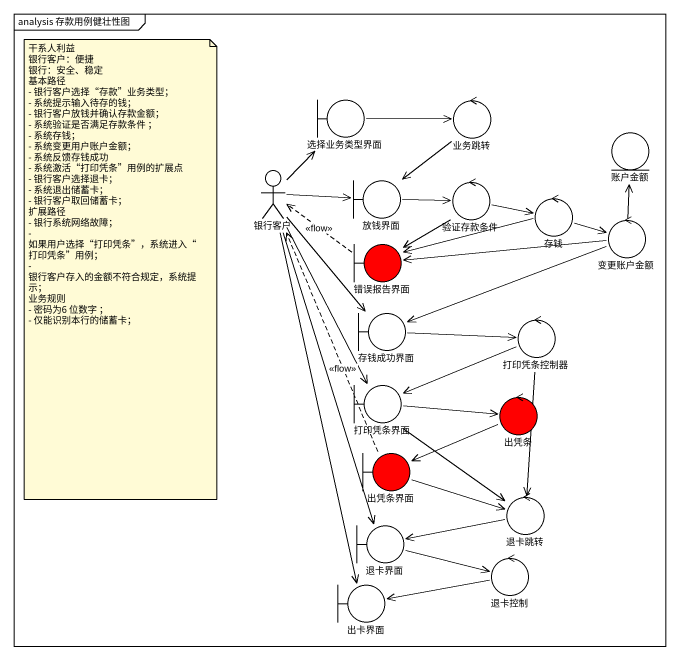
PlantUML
@startuml
mainframe analysis 存款用例健壮性图
boundary 选择业务类型界面
control 业务跳转
entity 账户金额
actor 银行客户
boundary 放钱界面
control 验证存款条件
control 存钱
control 变更账户金额
boundary 错误报告界面 #FF0000
boundary 存钱成功界面
control 打印凭条控制器
boundary 打印凭条界面
control 出凭条 #FF0000
boundary 出凭条界面 #FF0000
control 退卡跳转
boundary 退卡界面
boundary 出卡界面
control 退卡控制
选择业务类型界面 -right-> 业务跳转
业务跳转 --> 放钱界面
银行客户 -up-> 选择业务类型界面
银行客户 -right-> 放钱界面
银行客户 --> 存钱成功界面
银行客户 --> 打印凭条界面
银行客户 --> 退卡界面
银行客户 --> 出卡界面
放钱界面 -right-> 验证存款条件
验证存款条件 -right-> 存钱
验证存款条件 --> 错误报告界面
存钱 -right-> 变更账户金额
存钱 -left-> 错误报告界面
变更账户金额 -up-> 账户金额
变更账户金额 -left-> 错误报告界面
变更账户金额 -left-> 存钱成功界面
错误报告界面 .left.> 银行客户 : <<flow>>
存钱成功界面 -right-> 打印凭条控制器
打印凭条控制器 -left-> 打印凭条界面
打印凭条控制器 --> 退卡跳转
打印凭条界面 -right-> 出凭条
打印凭条界面 --> 退卡跳转
出凭条 -left-> 出凭条界面
出凭条界面 .up.> 银行客户 : <<flow>>
出凭条界面 -right-> 退卡跳转
退卡跳转 -left-> 退卡界面
退卡界面 -right-> 退卡控制
退卡控制 -left-> 出卡界面
note as N1
  干系人利益
  银行客户：便捷
  银行：安全、稳定
  基本路径
  - 银行客户选择“存款”业务类型；
  - 系统提示输入待存的钱；
  - 银行客户放钱并确认存款金额；
  - 系统验证是否满足存款条件 ；
  - 系统存钱；
  - 系统变更用户账户金额；
  - 系统反馈存钱成功
  - 系统激活“打印凭条”用例的扩展点
  - 银行客户选择退卡；
  - 系统退出储蓄卡；
  - 银行客户取回储蓄卡；
  扩展路径
  - 银行系统网络故障；
  - 如果用户选择“打印凭条”，系统进入“打印凭条”用例；
  - 银行客户存入的金额不符合规定，系统提示；
  业务规则
  - 密码为6 位数字 ；
  - 仅能识别本行的储蓄卡；
end note
@enduml
